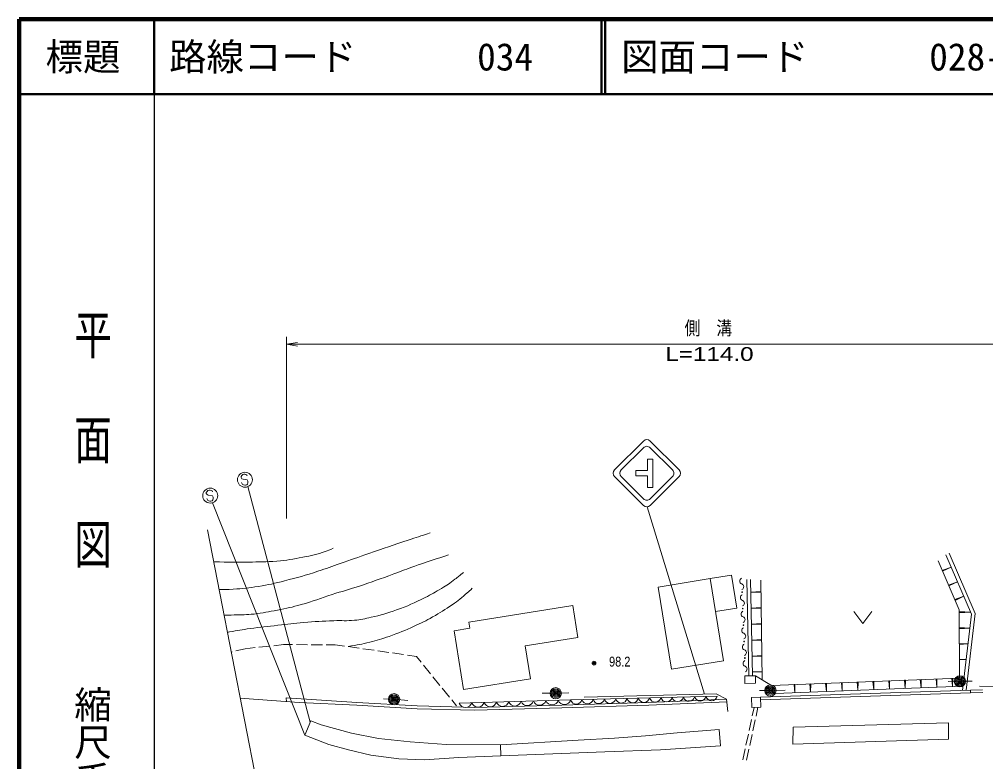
# Model space of a CAD drawing. Units: millimetres, scale not verified. Extents: x 40000 to 680000, y 20000 to 380000.
# Drawn here: x 40000 to 169063, y 280882 to 380000 of the extents above; entities that cross this region are included whole.
import ezdxf
from ezdxf.enums import TextEntityAlignment as Align

# ---------------------------------------------------------------- set-up
doc = ezdxf.new("R2010")
doc.units = ezdxf.units.MM
doc.header["$LTSCALE"] = 1000
doc.header["$PDMODE"] = 32
doc.header["$PDSIZE"] = 500
for name, color, linetype, lineweight in [('M-BMK-OTRS', 5, 'Continuous', 13), ('M-STR-HTXT', 7, 'Continuous', 13), ('M-STR-STRC', 7, 'Continuous', 13), ('M-TTL', 2, 'Continuous', 140), ('M-TTL-BAND', 7, 'Continuous', 25), ('M-TTL-LINE', 7, 'Continuous', 50), ('M-WORK', 1, 'Continuous', 13)]:
    doc.layers.add(name, color=color, linetype=linetype, lineweight=lineweight)
doc.layers.add('M-TTL-TXT', color=7, linetype='Continuous')
doc.styles.add('@ＭＳ ゴシック', font='')
doc.styles.add('ＭＳ ゴシック', font='')
doc.styles.add('ＭＳ Ｐゴシック', font='')
doc.styles.get('@ＭＳ ゴシック').set_extended_font_data('@MS Gothic')
doc.styles.get('ＭＳ ゴシック').set_extended_font_data('MS Gothic')
doc.styles.get('ＭＳ Ｐゴシック').set_extended_font_data('MS PGothic')

# ---------------------------------------------------------------- blocks, each defined once
blk = doc.blocks.new('open_arrow')
at = {"color": 0, "linetype": 'Continuous', "lineweight": -2}
blk.add_lwpolyline([(7.5, 1.25), (0, 0), (7.5, -1.25)], dxfattribs=at)

msp = doc.modelspace()

# ---------------------------------------------------------------- linework, layer by layer
at = {"layer": 'M-BMK-OTRS'}
msp.add_line((72729, 272880), (65120, 311819), dxfattribs=at)
at = {"layer": 'M-STR-HTXT'}
for p, q in [((75674, 313361), (75674, 337622)), ((75674, 336622), (189138, 336622))]:
    msp.add_line(p, q, dxfattribs=at)
at = {"layer": 'M-STR-STRC'}
for p, q in [((123365, 323696), (119501, 319831)), ((123365, 322805), (120392, 319831)), ((124256, 323696), (128121, 319831)), ((127230, 319831), (124256, 322805)), ((123890, 319738), (123890, 321275)), ((124596, 321275), (123890, 321275)), ((124596, 321275), (124596, 317495)), ((69718, 319102), (69610, 318946)), ((69610, 318946), (69610, 318832)), ((69610, 318832), (69720, 318663)), ((69835, 319212), (69718, 319102)), ((69995, 319268), (69835, 319212)), ((70112, 319268), (69995, 319268)), ((70265, 319216), (70112, 319268)), ((70384, 319158), (70265, 319216)), ((70433, 319052), (70384, 319158)), ((119501, 318940), (123365, 315076)), ((123365, 315967), (120392, 318940)), ((122353, 319738), (123890, 319738)), ((122353, 319032), (122353, 319738)), ((122353, 319032), (123890, 319032)), ((123890, 319032), (123890, 317495)), ((128121, 318940), (124256, 315076)), ((127230, 318940), (124256, 315967)), ((69720, 318065), (69666, 318168)), ((69720, 318663), (69880, 318611)), ((69828, 317901), (69720, 318065)), ((69941, 317842), (69828, 317901)), ((69880, 318611), (70433, 318499)), ((70096, 317788), (69941, 317842)), ((70217, 317788), (70096, 317788)), ((70379, 317840), (70217, 317788)), ((70490, 317952), (70379, 317840)), ((70433, 318499), (70537, 318339)), ((70539, 318110), (70490, 317952)), ((78866, 286154), (70532, 317612)), ((70537, 318339), (70539, 318110)), ((124596, 317495), (123890, 317495)), ((65080, 316976), (64972, 316821)), ((64972, 316821), (64972, 316706)), ((64972, 316706), (65082, 316537)), ((65197, 317086), (65080, 316976)), ((65082, 316537), (65242, 316486)), ((65357, 317142), (65197, 317086)), ((65242, 316486), (65795, 316373)), ((65474, 317142), (65357, 317142)), ((65627, 317091), (65474, 317142)), ((65746, 317032), (65627, 317091)), ((65795, 316926), (65746, 317032)), ((65795, 316373), (65899, 316213)), ((65899, 316213), (65901, 315984)), ((65082, 315939), (65028, 316043)), ((65190, 315775), (65082, 315939)), ((65303, 315716), (65190, 315775)), ((65458, 315662), (65303, 315716)), ((65579, 315662), (65458, 315662)), ((65741, 315714), (65579, 315662)), ((65852, 315827), (65741, 315714)), ((65816, 315456), (78117, 284436)), ((65901, 315984), (65852, 315827)), ((123870, 314894), (131491, 289882))]:
    msp.add_line(p, q, dxfattribs=at)
for centre in [(70131, 318528), (65493, 316403)]:
    msp.add_circle(centre, 1000, dxfattribs=at)
for centre, start, end in [((123811, 323250), 45, 135), ((123811, 322359), 45, 135.00015), ((119946, 319386), 135, 225), ((120837, 319386), 135.00016, 224.99989), ((126784, 319386), 314.99995, 45), ((127675, 319386), 315, 45), ((123811, 316412), 224.99989, 314.99995), ((123811, 315521), 225, 315)]:
    msp.add_arc(centre, 630, start, end, dxfattribs=at)
at = {"layer": 'M-TTL'}
for p, q in [((40000, 380000), (40000, 20000)), ((680000, 380000), (40000, 380000))]:
    msp.add_line(p, q, dxfattribs=at)
at = {"layer": 'M-TTL-BAND'}
msp.add_line((58000, 370000), (58000, 20000), dxfattribs=at)
at = {"layer": 'M-TTL-LINE'}
for p, q in [((58000, 380000), (58000, 370000)), ((117750, 380000), (117750, 370000)), ((118250, 380000), (118250, 370000)), ((40000, 370000), (680000, 370000))]:
    msp.add_line(p, q, dxfattribs=at)
at = {"layer": 'M-WORK'}
for p, q in [((163248, 306420), (164439, 306867)), ((163299, 306303), (163248, 306420)), ((163274, 306362), (164439, 306867)), ((163299, 306303), (164439, 306867)), ((137441, 292332), (137170, 305189)), ((137941, 292337), (137670, 305199)), ((139196, 291811), (139020, 305125)), ((164095, 304469), (165283, 304915)), ((164121, 304411), (165283, 304915)), ((164146, 304353), (165283, 304915)), ((139040, 303598), (137705, 303514)), ((139041, 303532), (137705, 303514)), ((139042, 303465), (137705, 303514)), ((139040, 303598), (139042, 303465)), ((164146, 304353), (164095, 304469)), ((164942, 302518), (166126, 302963)), ((164992, 302402), (164942, 302518)), ((164967, 302460), (166126, 302963)), ((164992, 302402), (166126, 302963)), ((139068, 301463), (137750, 301379)), ((139069, 301397), (137750, 301379)), ((139070, 301331), (137750, 301379)), ((139068, 301463), (139070, 301331)), ((151455, 300914), (152655, 299314)), ((152655, 299314), (153855, 300914)), ((165542, 300769), (165542, 300919)), ((165542, 300919), (167041, 300847)), ((165542, 300844), (167041, 300847)), ((165542, 300769), (167041, 300847)), ((139096, 299329), (137795, 299247)), ((139097, 299264), (137795, 299247)), ((139098, 299199), (137795, 299247)), ((139096, 299329), (139098, 299199)), ((165547, 298636), (165546, 298775)), ((165546, 298775), (166935, 298708)), ((165547, 298705), (166935, 298708)), ((165547, 298636), (166935, 298708)), ((139125, 297197), (137840, 297116)), ((139125, 297133), (137840, 297116)), ((139126, 297069), (137840, 297116)), ((139125, 297197), (139126, 297069)), ((70167, 295970), (68894, 295664)), ((71488, 296109), (70167, 295970)), ((73477, 296318), (71986, 296161)), ((75296, 296510), (73975, 296370)), ((76498, 296506), (75296, 296510)), ((78498, 296501), (76998, 296505)), ((80498, 296495), (78998, 296499)), ((82200, 296490), (80998, 296494)), ((83412, 296317), (82200, 296490)), ((85392, 296035), (83907, 296247)), ((87371, 295752), (85886, 295964)), ((89351, 295469), (87866, 295681)), ((165551, 296536), (165551, 296649)), ((165551, 296649), (166682, 296595)), ((165551, 296592), (166682, 296595)), ((165551, 296536), (166682, 296595)), ((68408, 295547), (68305, 295522)), ((91331, 295186), (89846, 295398)), ((93038, 294943), (91826, 295116)), ((93659, 294175), (93038, 294943)), ((139153, 295067), (137885, 294987)), ((139153, 295004), (137885, 294987)), ((139154, 294940), (137885, 294987)), ((139153, 295067), (139154, 294940)), ((165556, 294461), (165555, 294549)), ((165555, 294549), (166431, 294507)), ((165556, 294505), (166431, 294507)), ((165556, 294461), (166431, 294507)), ((94916, 292620), (93973, 293786)), ((96174, 291064), (95231, 292231)), ((139181, 292938), (137930, 292859)), ((139182, 292876), (137930, 292859)), ((139182, 292813), (137930, 292859)), ((139181, 292938), (139182, 292813)), ((158227, 291746), (158336, 291751)), ((158227, 291746), (158324, 290658)), ((158282, 291749), (158324, 290658)), ((158336, 291751), (158324, 290658)), ((160335, 291829), (160444, 291834)), ((160335, 291829), (160432, 290739)), ((160389, 291831), (160432, 290739)), ((160444, 291834), (160432, 290739)), ((162442, 291912), (162551, 291916)), ((162442, 291912), (162540, 290821)), ((162497, 291914), (162540, 290821)), ((162551, 291916), (162540, 290821)), ((164550, 291995), (164659, 291999)), ((164550, 291995), (164648, 290902)), ((164605, 291997), (164648, 290902)), ((164659, 291999), (164648, 290902)), ((97431, 289509), (96488, 290675)), ((138998, 289495), (167015, 290431)), ((140948, 289987), (166005, 290955)), ((143479, 291167), (143587, 291171)), ((143479, 291167), (143576, 290089)), ((143533, 291169), (143576, 290089)), ((143587, 291171), (143576, 290089)), ((145586, 291249), (145694, 291254)), ((145586, 291249), (145682, 290170)), ((145640, 291251), (145682, 290170)), ((145694, 291254), (145682, 290170)), ((147692, 291332), (147800, 291336)), ((147692, 291332), (147789, 290251)), ((147746, 291334), (147789, 290251)), ((147800, 291336), (147789, 290251)), ((149799, 291415), (149907, 291419)), ((149799, 291415), (149896, 290333)), ((149853, 291417), (149896, 290333)), ((149907, 291419), (149896, 290333)), ((151906, 291498), (152014, 291502)), ((151906, 291498), (152003, 290414)), ((151960, 291500), (152003, 290414)), ((152014, 291502), (152003, 290414)), ((154013, 291581), (154121, 291585)), ((154013, 291581), (154110, 290495)), ((154067, 291583), (154110, 290495)), ((154121, 291585), (154110, 290495)), ((156120, 291664), (156229, 291668)), ((156120, 291664), (156217, 290577)), ((156174, 291666), (156217, 290577)), ((156229, 291668), (156217, 290577)), ((167015, 290431), (168658, 290472)), ((167015, 290431), (167027, 290081)), ((168225, 290970), (172615, 290933)), ((98366, 288352), (97745, 289120)), ((139010, 289145), (167027, 290081)), ((167024, 290081), (168666, 290122)), ((137894, 287014), (138136, 288131)), ((138396, 286969), (138650, 288146)), ((137472, 285059), (137789, 286525)), ((137974, 285014), (138291, 286480)), ((137050, 283104), (137367, 284571)), ((137552, 283059), (137868, 284525)), ((136627, 281149), (136944, 282616)), ((137129, 281104), (137446, 282571))]:
    msp.add_line(p, q, dxfattribs=at)
for points in [[(165959, 290395), (167159, 300574), (163730, 308507)], [(166464, 290412), (167671, 300649), (164189, 308706)], [(138312, 292341), (140469, 291048), (165561, 292035), (165541, 301137), (162699, 307685)], [(132993, 300915), (135843, 301381), (135120, 305802), (132270, 305336)], [(138871, 290391), (140314, 290383), (142271, 290429)], [(164065, 291593), (165616, 291611), (167237, 291644)], [(69510, 289352), (70092, 289304), (77368, 288764), (85073, 288429), (93138, 287958), (100852, 287761), (112444, 288052), (124092, 288412), (134487, 288864)], [(75674, 288889), (75649, 289385), (85075, 288799), (93140, 288328), (100853, 288131), (112445, 288422), (124093, 288782), (134442, 289232)], [(88644, 289285), (90055, 289221), (91867, 289044)], [(98765, 288692), (113633, 289136), (133213, 289640)], [(109850, 290051), (111648, 290026), (113402, 290089)], [(115417, 289483), (133053, 289920), (134442, 289232), (134645, 287573)], [(104292, 281672), (118218, 282179), (125649, 282482), (133628, 282987), (133483, 285190), (127869, 284718), (123635, 284350), (119512, 284041), (114653, 283759), (104253, 283138)]]:
    msp.add_lwpolyline(points, dxfattribs=at)
for points in [[(127107, 293230), (125314, 304199), (132270, 305336), (134063, 294367)], [(113926, 301739), (100039, 299524), (100171, 298691), (98056, 298354), (99308, 290504), (108275, 291934), (107572, 296338), (114608, 297460)], [(136876, 292326), (138312, 292341), (138322, 291350), (136886, 291335)], [(138998, 289495), (139038, 288158), (137812, 288121), (137772, 289458)], [(78117, 284436), (78952, 286352), (80302, 285812), (84352, 284706), (87990, 283986), (92220, 283524), (97015, 283189), (104253, 283138), (104292, 281672), (98687, 281441), (94135, 281132), (90690, 281274), (86962, 281750), (83953, 282457), (81331, 283164)], [(143342, 285511), (164079, 286083), (164088, 283872), (143320, 283225)]]:
    msp.add_lwpolyline(points, close=True, dxfattribs=at)
for centre, radius in [((136527, 303517), 50), ((136616, 301318), 50), ((136705, 299120), 50), ((136794, 296922), 50), ((136884, 294724), 50), ((116746, 294032), 150), ((116746, 294032), 120), ((116746, 294032), 90), ((116746, 294032), 60), ((116746, 294032), 30), ((116746, 294032), 20), ((165616, 291611), 750), ((165616, 291611), 600), ((165616, 291611), 450), ((165616, 291611), 300), ((165616, 291611), 150), ((111648, 290026), 750), ((111648, 290026), 600), ((111648, 290026), 450), ((140314, 290383), 750), ((140314, 290383), 600), ((140314, 290383), 450), ((140314, 290383), 300), ((140314, 290383), 150), ((140314, 290383), 20), ((165616, 291611), 20), ((90055, 289221), 750), ((90055, 289221), 600), ((90055, 289221), 450), ((90055, 289221), 300), ((90055, 289221), 150), ((90055, 289221), 20), ((111648, 290026), 300), ((111648, 290026), 150), ((111648, 290026), 20)]:
    msp.add_circle(centre, radius, dxfattribs=at)
for centre, radius, start, end in [((136623, 304997), 406, 114.94433, 249.7046), ((136341, 304235), 406, 294.94433, 69.7046), ((136712, 302799), 406, 114.94433, 249.7046), ((136430, 302037), 406, 294.94433, 69.7046), ((136802, 300600), 406, 114.94433, 249.7046), ((136520, 299838), 406, 294.94433, 69.7046), ((136891, 298402), 406, 114.94433, 249.7046), ((136609, 297640), 406, 294.94433, 69.7046), ((136980, 296204), 406, 114.94433, 249.7046), ((136698, 295442), 406, 294.94433, 69.7046), ((137069, 294006), 406, 114.94433, 249.7046), ((136787, 293244), 406, 294.94433, 69.7046), ((112799, 289380), 869, 199.74452, 343.67289), ((114381, 289328), 773, 194.40333, 348.54439), ((115887, 289367), 773, 194.40333, 348.54439), ((117394, 289405), 773, 194.40333, 348.54439), ((118900, 289444), 773, 194.40333, 348.54439), ((120406, 289483), 773, 194.40333, 348.54439), ((121912, 289522), 773, 194.40333, 348.54439), ((123419, 289560), 773, 194.40333, 348.54439), ((124925, 289599), 773, 194.40333, 348.54439), ((126431, 289638), 773, 194.40333, 348.54439), ((127937, 289677), 773, 194.40333, 348.54439), ((129443, 289716), 773, 194.40333, 348.54439), ((130950, 289754), 773, 194.40333, 348.54439), ((132456, 289793), 773, 194.40333, 348.54439), ((99583, 288986), 869, 199.74452, 343.67289), ((101235, 289035), 869, 199.74452, 343.67289), ((102887, 289084), 869, 199.74452, 343.67289), ((104539, 289134), 869, 199.74452, 343.67289), ((106191, 289183), 869, 199.74452, 343.67289), ((107843, 289232), 869, 199.74452, 343.67289), ((109495, 289281), 869, 199.74452, 343.67289), ((111147, 289331), 869, 199.74452, 343.67289)]:
    msp.add_arc(centre, radius, start, end, dxfattribs=at)
for points, knots in [([(66676, 303857), (67350, 303860), (67767, 303875), (68558, 303920), (69886, 303996), (70629, 304080), (71944, 304280), (73321, 304489), (74081, 304683), (75432, 305025), (77188, 305470), (78165, 305748), (79889, 306302), (81063, 306680), (81707, 306933), (82872, 307340), (84365, 307860), (85199, 308160), (86694, 308677), (88743, 309385), (89892, 309779), (91948, 310468), (93085, 310849), (93444, 310969), (94862, 311436)], [0, 0, 0, 0, 1, 1, 1, 2, 2, 2, 3, 3, 3, 4, 4, 4, 5, 5, 5, 6, 6, 6, 7, 7, 7, 8, 8, 8, 8]), ([(65951, 307569), (68185, 307520), (68782, 307501), (70597, 307530), (72081, 307554), (72915, 307533), (74394, 307659), (75763, 307776), (76523, 307926), (77874, 308182), (79048, 308404), (79720, 308516), (80839, 308936), (81259, 309094), (81416, 309147), (81902, 309373)], [0, 0, 0, 0, 1, 1, 1, 2, 2, 2, 3, 3, 3, 4, 4, 4, 5, 5, 5, 5]), ([(67344, 300437), (67756, 300441), (68135, 300450), (68706, 300468), (69738, 300501), (70319, 300483), (71345, 300597), (72581, 300733), (73262, 300891), (74482, 301128), (75729, 301370), (76430, 301506), (77654, 301848), (79296, 302307), (80177, 302691), (81802, 303211), (83166, 303647), (83948, 303837), (85307, 304291), (87155, 304908), (88183, 305275), (90013, 305945), (91118, 306349), (91726, 306607), (92832, 307007), (94115, 307472), (94853, 307678), (96149, 308104), (96608, 308255), (96751, 308303), (97323, 308490)], [0, 0, 0, 0, 1, 1, 1, 2, 2, 2, 3, 3, 3, 4, 4, 4, 5, 5, 5, 6, 6, 6, 7, 7, 7, 8, 8, 8, 9, 9, 9, 10, 10, 10, 10]), ([(67788, 298164), (67882, 298180), (67982, 298197), (68091, 298216), (69154, 298396), (69749, 298505), (70817, 298653), (72264, 298853), (73080, 298925), (74532, 299090), (75872, 299242), (76621, 299345), (77965, 299463), (79538, 299601), (80423, 299645), (82002, 299707), (83081, 299749), (83691, 299652), (84766, 299758), (85644, 299846), (86130, 299956), (86990, 300157), (88328, 300470), (89078, 300667), (90371, 301134), (91900, 301686), (92731, 302072), (94189, 302793), (95070, 303228), (95545, 303509), (96388, 304014), (97116, 304451), (97513, 304719), (98187, 305235), (98635, 305578), (98788, 305700), (99306, 306148)], [0, 0, 0, 0, 1, 1, 1, 2, 2, 2, 3, 3, 3, 4, 4, 4, 5, 5, 5, 6, 6, 6, 7, 7, 7, 8, 8, 8, 9, 9, 9, 10, 10, 10, 11, 11, 11, 12, 12, 12, 12]), ([(83907, 296247), (85288, 296491), (85684, 296557), (86803, 296844), (87819, 297105), (88387, 297263), (89375, 297616), (90716, 298094), (91461, 298386), (92756, 298978), (93726, 299422), (94272, 299670), (95198, 300200), (96248, 300800), (96826, 301158), (97821, 301845), (98642, 302412), (99082, 302762), (99827, 303426), (100086, 303658), (100177, 303736), (100482, 304031)], [0, 0, 0, 0, 1, 1, 1, 2, 2, 2, 3, 3, 3, 4, 4, 4, 5, 5, 5, 6, 6, 6, 7, 7, 7, 7])]:
    msp.add_open_spline(points, degree=3, knots=knots, dxfattribs=at)
for p in [(116746, 294032), (165616, 291611), (140314, 290383), (90055, 289221), (111648, 290026)]:
    msp.add_point(p, dxfattribs=at)

# ---------------------------------------------------------------- block references
at = {"layer": 'M-STR-HTXT', "xscale": 200, "yscale": 200}
msp.add_blockref('open_arrow', (75674, 336622), dxfattribs=at)

# ---------------------------------------------------------------- texts
at = {"layer": 'M-STR-HTXT', "style": 'ＭＳ Ｐゴシック'}
for s, width, p in [('側\u3000溝', 0.85, (132024, 337308)), ('L=114.0', 1.35, (132171, 333845))]:
    msp.add_text(s, height=1833, dxfattribs=dict(at, width=width)).set_placement(p, align=Align.BOTTOM_CENTER)
at = {"layer": 'M-TTL-BAND', "style": '@ＭＳ ゴシック', "width": 1.4}
msp.add_text('平  面  図', height=3666, rotation=270, dxfattribs=at).set_placement((49777, 306475), align=Align.MIDDLE_RIGHT)
at = {"layer": 'M-TTL-BAND', "style": '@ＭＳ ゴシック'}
msp.add_text('縮尺千分の一', height=3666, rotation=270, dxfattribs=at).set_placement((49777, 261030), align=Align.MIDDLE_RIGHT)
at = {"layer": 'M-TTL-TXT', "style": 'ＭＳ ゴシック'}
msp.add_text('標題', height=3666, dxfattribs=at).set_placement((48500, 375000), align=Align.MIDDLE_CENTER)
for s, p in [('路線コード', (60000, 375000)), ('図面コード', (120380, 375000)), ('034', (101142, 375000)), ('028-00', (161521, 375000))]:
    msp.add_text(s, height=3666, dxfattribs=at).set_placement(p, align=Align.MIDDLE_LEFT)
at = {"layer": 'M-WORK', "style": 'ＭＳ Ｐゴシック', "width": 0.85}
msp.add_text('98.2', height=1320, dxfattribs=at).set_placement((120188, 293186), align=Align.BOTTOM_CENTER)

doc.saveas('drawing.dxf')
